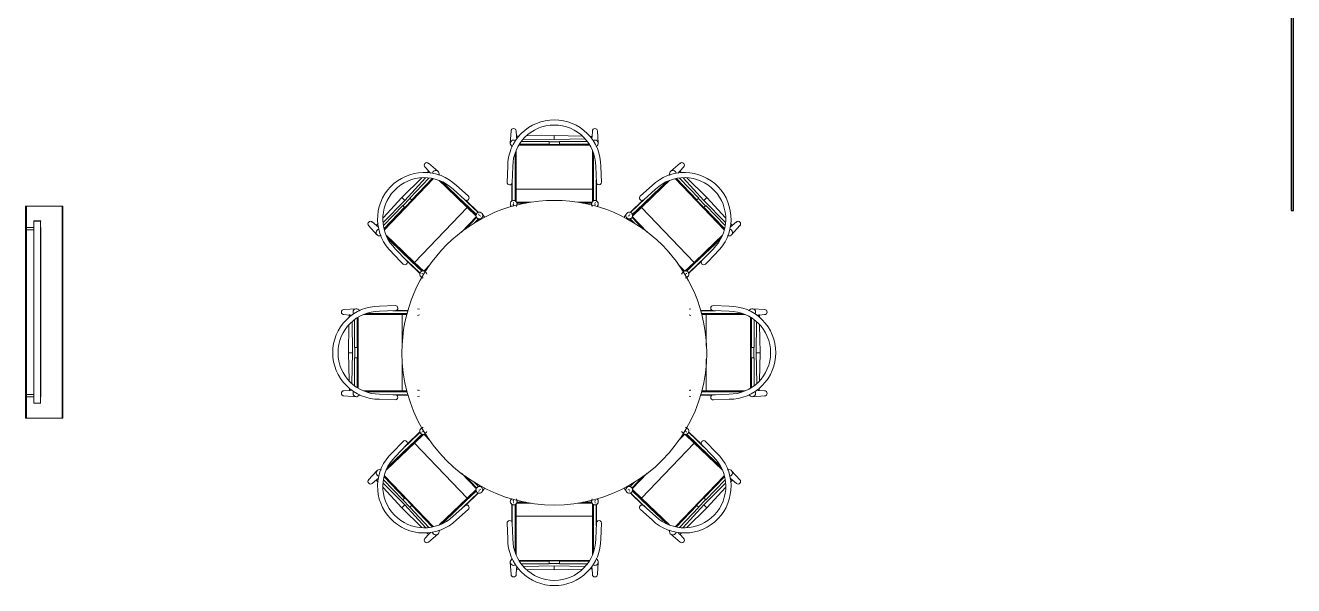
# Model space of a CAD drawing. Header units: millimetres. Extents: x -64292 to 329, y -3854 to 56761.
# Drawn here: x -56364 to -48874, y 24698 to 28008 of the extents above; entities that cross this region are included whole.
import ezdxf

# ---------------------------------------------------------------- set-up
doc = ezdxf.new("R2010")
doc.units = ezdxf.units.MM
doc.header["$MEASUREMENT"] = 0
for name, color, linetype, lineweight in [('A-WALL-PATT', 111, 'Continuous', 13), ('E-ELEC-EQPM', 71, 'Continuous', 13), ('I-FURN', 30, 'Continuous', 13), ('I-WALL', 2, 'Continuous', 13), ('Q-CASE', 31, 'Continuous', 13)]:
    doc.layers.add(name, color=color, linetype=linetype, lineweight=lineweight)

# ---------------------------------------------------------------- blocks, each defined once
blk = doc.blocks.new('New Furniture_Chairs for Low Team Tables_NC6 - NC6-V95-GA PLAN - LEVEL 11')
at = {"layer": 'I-FURN'}
for p, q in [((-255, 216.7), (-260, 143.7)), ((-222.7, 182.4), (-225, 216.7)), ((-207.4, 185.6), (-223.3, 185.3)), ((-221.7, 168.1), (-222.5, 180.2)), ((-30, 153.7), (-194.5, 153.7)), ((-182, 168), (0, 165)), ((0, 189), (-163.7, 186.3)), ((-30, 153.6), (-30, 153.7)), ((-30, 150.5), (-30, 153.6)), ((30, 151.5), (-30, 151.5)), ((-30, 143.6), (-30, 150.5)), ((165.1, 184.9), (0, 189)), ((0, 189), (0, 175.1)), ((0, 175.1), (0, 165)), ((0, 165), (180.5, 169.5)), ((194.5, 153.7), (30, 153.7)), ((30, 153.7), (30, 153.6)), ((30, 153.6), (30, 150.5)), ((30, 150.5), (30, 143.6)), ((222.9, 183.4), (208.9, 183.8)), ((219.7, 170.5), (222.1, 170.6)), ((222.6, 180.6), (221.8, 169.3)), ((225, 216.7), (222.7, 182.1)), ((260, 143.7), (255, 216.7)), ((-250, 125.3), (-250, 119.7)), ((-248, 125.3), (-248, 123.4)), ((-230, -198.4), (-230, 85.5)), ((-225, 42.9), (-225, 99.9)), ((-207.9, 132.5), (207.9, 132.5)), ((-204.6, 137.7), (-30, 137.7)), ((-30, 137.7), (-30, 143.6)), ((-30, 135.3), (-30, 137.7)), ((30, 135.3), (-30, 135.3)), ((30, 143.6), (30, 137.7)), ((30, 137.7), (204.6, 137.7)), ((30, 137.7), (30, 135.3)), ((225, 99.9), (225, 42.9)), ((230, 85.5), (230, -198.4)), ((248, 123.4), (248, 125.3)), ((250, 119.7), (250, 125.3)), ((-275, 6.2), (-278.5, -87.1)), ((-248.6, -88.2), (-245, 5.7)), ((-225, 42.9), (-225, -128.7)), ((225, -128.7), (225, 42.9)), ((245, 5.7), (248.6, -88.2)), ((278.5, -87.1), (275, 6.2)), ((-250, -93.8), (-250, -198.4)), ((-225, -128.7), (225, -128.7)), ((-225, -205.3), (-225, -128.7)), ((225, -202.8), (225, -128.7)), ((250, -198.4), (250, -93.8)), ((-259.3, -219.2), (-256.7, -230.3)), ((-248, -197.8), (-248, -198.4)), ((-240, -215.9), (-240, -211.9)), ((-169.1, -205.5), (-224.4, -205.5)), ((-222.1, -225.1), (-220.7, -219.2)), ((-222, -210.4), (-206.6, -210.4)), ((224.3, -205.5), (95.8, -205.5)), ((125.1, -210.4), (222.7, -210.4)), ((183, -223.7), (225, -223.7)), ((220.7, -219.2), (222.1, -225.1)), ((232, -197.8), (232, -198.4)), ((240, -212.7), (240, -215.9)), ((254.6, -238.9), (259.3, -219.2)), ((-223.4, -230.4), (-222.1, -225.2)), ((193.6, -226.1), (222.2, -225.4)), ((222.1, -225.2), (224.4, -234.6))]:
    blk.add_line(p, q, dxfattribs=at)
at = {"layer": 'I-FURN', "flags": 128}
for points in [[(-222.5, 178.6), (-222.5, 178.7), (-222.5, 179.1), (-222.5, 179.4), (-222.5, 179.6), (-222.5, 180), (-222.5, 180.1), (-222.6, 180.4), (-222.6, 180.7), (-222.6, 180.9), (-222.6, 181.3), (-222.7, 181.7), (-222.7, 181.9), (-222.8, 182.1), (-222.8, 182.4), (-222.9, 182.8), (-222.9, 183), (-223, 183.4), (-223, 183.7), (-223.2, 184.2), (-223.2, 184.7), (-223.3, 184.8)], [(222.7, 182), (222.7, 181.7), (222.6, 181.5), (222.6, 181.2), (222.6, 180.9), (222.6, 180.6), (222.5, 180.1), (222.5, 179.7), (222.5, 179.5), (222.5, 179.2), (222.5, 178.9), (222.5, 178.8), (222.5, 178.6), (222.5, 178.5), (222.6, 178.2)], [(-232, -197), (-232, -109.8), (-232, -21.8), (-232, 65.8), (-232, 79.8)], [(232, 79.4), (232, 37.9), (232, -49.9), (232, -137.9), (232, -197.8)], [(-248, -73.7), (-248, -137.9), (-248, -197.8)], [(248, -197), (248, -109.8), (248, -73.7)], [(-246.1, -196.9), (-246.4, -197), (-246.6, -197.1), (-246.7, -197.1), (-246.9, -197.2), (-247.1, -197.3), (-247.2, -197.3), (-247.4, -197.4), (-247.5, -197.5), (-247.6, -197.5), (-247.7, -197.6), (-247.8, -197.7), (-247.9, -197.7), (-248, -197.8), (-248, -197.8), (-248, -197.8), (-248, -197.8)], [(-242.5, -206.6), (-242.2, -206.6), (-241.9, -206.5), (-241.7, -206.5), (-241.3, -206.5), (-241.1, -206.5), (-240.9, -206.5), (-240.8, -206.5), (-240.6, -206.5), (-240.4, -206.5), (-240.1, -206.4), (-240, -206.4)], [(222.2, -225.3), (222.2, -225.4), (222.2, -225.4), (222.1, -225.2), (222.1, -224.9), (222, -224.6), (222, -224.4)], [(233.9, -196.9), (233.6, -197), (233.4, -197.1), (233.3, -197.1), (233.1, -197.2), (232.9, -197.3), (232.8, -197.3), (232.6, -197.4), (232.5, -197.5), (232.4, -197.5), (232.3, -197.6), (232.2, -197.7), (232.1, -197.7), (232, -197.8), (232, -197.8), (232, -197.8), (232, -197.8)], [(242.5, -206.6), (242.8, -206.7), (243.2, -206.7), (243.4, -206.8), (243.7, -206.8), (243.9, -206.9), (244.1, -206.9), (244.2, -207), (244.5, -207), (244.6, -207.1), (244.9, -207.1), (245, -207.2)]]:
    blk.add_lwpolyline(points, dxfattribs=at)
at = {"layer": 'I-FURN'}
for centre, radius, start, end in [((0, 6.9), 275, 89.99992, 180.13786), ((0, 5.7), 245, 90.0009, 180), ((0, 6.9), 275, 359.86214, 90.00008), ((0, 5.7), 245, 0, 89.9991), ((-263.5, -87.7), 15, 177.83343, 357.83343), ((263.5, -87.7), 15, 182.16657, 2.16657)]:
    blk.add_arc(centre, radius, start, end, dxfattribs=at)
for centre, major_axis, ratio, start_param, end_param in [((-240, 215.7), (-15, 0), 0.987314, 4.712389, 6.283185), ((-240, 215.7), (15, 0), 0.987314, 0, 1.570796), ((240, 215.7), (-15, 0), 0.987314, 4.712389, 6.283185), ((240, 215.7), (15, 0), 0.987314, 0, 1.570796), ((-240, 142.4), (-20, 0), 0.987314, 4.712389, 7.463284), ((-240, 142.4), (20, 0), 0.987314, 1.047198, 1.570796), ((240, 142.4), (-20, 0), 0.987314, 4.712389, 5.235988), ((240, 142.4), (20, 0), 0.987314, 5.103087, 7.853982), ((-240, -214.6), (19.8, 0), 0.999107, 1.570796, 3.60261), ((-240, -214.6), (19.8, 0), 0.999107, 0.018154, 1.570796), ((240, -214.6), (19.8, 0), 0.999107, 1.570796, 4.712389), ((240, -214.6), (19.8, 0), 0.999107, 0.872665, 1.570796), ((240, -214.6), (19.8, 0), 0.999107, 4.712389, 7.116678), ((240, -235.4), (15, 0), 0.999107, 1.3885, 1.570796), ((240, -235.4), (15, 0), 0.999107, 5.637669, 6.424489), ((240, -235.4), (15, 0), 0.999107, 0.365985, 0.523599)]:
    blk.add_ellipse(centre, major_axis=major_axis, ratio=ratio, start_param=start_param, end_param=end_param, dxfattribs=at)
blk = doc.blocks.new('New Furniture_Chairs for Low Team Tables_NC6 - NC6-V96-GA PLAN - LEVEL 11')
at = {"layer": 'I-FURN'}
for p, q in [((-256.7, 230.3), (-259.3, 219.2)), ((-222.1, 225.2), (-223.4, 230.4)), ((-220.7, 219.2), (-222.1, 225.1)), ((222.1, 225.1), (220.7, 219.2)), ((223.4, 230.4), (222.1, 225.2)), ((259.3, 219.2), (256.7, 230.3)), ((-250, 163.4), (-250, 93.8)), ((-230, -85.5), (-230, 157.4)), ((-225, 128.7), (-225, 156)), ((225, 128.7), (225, 156)), ((230, 157.4), (230, -85.5)), ((250, 93.8), (250, 163.4)), ((-275, -6.2), (-278.5, 87.1)), ((-248.6, 88.2), (-245, -5.7)), ((-225, 128.7), (-225, -42.9)), ((-38.4, 128.7), (-225, 128.7)), ((225, 128.7), (38.4, 128.7)), ((225, -42.9), (225, 128.7)), ((245, -5.7), (248.6, 88.2)), ((278.5, 87.1), (275, -6.2)), ((-225, -99.9), (-225, -42.9)), ((225, -42.9), (225, -99.9)), ((-260, -143.7), (-255, -216.7)), ((-250, -119.7), (-250, -125.3)), ((-248, -123.4), (-248, -125.3)), ((207.9, -132.5), (-207.9, -132.5)), ((-30, -137.7), (-204.6, -137.7)), ((-30, -137.7), (-30, -135.3)), ((-30, -135.3), (30, -135.3)), ((-30, -143.6), (-30, -137.7)), ((-30, -150.5), (-30, -143.6)), ((30, -135.3), (30, -137.7)), ((30, -137.7), (30, -143.6)), ((204.6, -137.7), (30, -137.7)), ((30, -143.6), (30, -150.5)), ((248, -125.3), (248, -123.4)), ((250, -125.3), (250, -119.7)), ((255, -216.7), (260, -143.7)), ((-225, -216.7), (-222.7, -182.4)), ((-223.3, -185.3), (-207.4, -185.6)), ((-222.5, -180.2), (-221.7, -168.1)), ((-194.5, -153.7), (-30, -153.7)), ((0, -165), (-182, -168)), ((-163.7, -186.3), (0, -189)), ((-30, -153.6), (-30, -150.5)), ((-30, -151.5), (30, -151.5)), ((-30, -153.7), (-30, -153.6)), ((180.5, -169.5), (0, -165)), ((0, -165), (0, -175.1)), ((0, -175.1), (0, -189)), ((0, -189), (165.1, -184.9)), ((30, -150.5), (30, -153.6)), ((30, -153.6), (30, -153.7)), ((30, -153.7), (194.5, -153.7)), ((208.9, -183.8), (222.9, -183.4)), ((222.1, -170.6), (219.7, -170.5)), ((221.7, -168.1), (222.6, -180.6)), ((222.7, -182.1), (225, -216.7))]:
    blk.add_line(p, q, dxfattribs=at)
at = {"layer": 'I-FURN', "flags": 128}
for points in [[(-248, 162.8), (-248, 109.8), (-248, 73.7)], [(-232, -79.8), (-232, -37.9), (-232, 49.9), (-232, 137.9), (-232, 158)], [(232, 158), (232, 109.8), (232, 21.8), (232, -65.8), (232, -79.8)], [(248, 73.7), (248, 137.9), (248, 162.8)], [(-223.3, -184.8), (-223.2, -184.6), (-223, -183.7), (-222.9, -183.2), (-222.9, -182.9), (-222.8, -182.4), (-222.7, -182), (-222.7, -181.7), (-222.7, -181.4), (-222.6, -181), (-222.6, -180.7), (-222.6, -180.5), (-222.5, -180.2), (-222.5, -180), (-222.5, -179.9), (-222.5, -179.6), (-222.5, -179.5), (-222.5, -179.3), (-222.5, -179.1), (-222.5, -178.9), (-222.5, -178.6)], [(222.5, -178.2), (222.5, -178.6), (222.5, -178.8), (222.5, -179), (222.5, -179.3), (222.5, -179.7), (222.5, -179.9), (222.5, -180), (222.5, -180.3), (222.6, -180.6), (222.6, -180.8), (222.6, -181.2), (222.6, -181.5), (222.7, -182)], [(222.6, -181.6), (222.6, -181.3), (222.6, -181.1), (222.6, -180.9), (222.6, -180.7), (222.6, -180.6), (222.7, -180.4), (222.7, -180.3), (222.7, -180.1)]]:
    blk.add_lwpolyline(points, dxfattribs=at)
at = {"layer": 'I-FURN'}
for centre, radius, start, end in [((-263.5, 87.7), 15, 2.16657, 182.16657), ((263.5, 87.7), 15, 357.83343, 177.83343), ((0, -6.9), 275, 179.86214, 270.00008), ((0, -5.7), 245, 180, 269.9991), ((0, -5.7), 245, 270.0009, 360), ((0, -6.9), 275, 269.99992, 0.13786)]:
    blk.add_arc(centre, radius, start, end, dxfattribs=at)
for centre, major_axis, start_param, end_param in [((-240, -142.4), (20, 0), 1.961494, 4.712389), ((240, -142.4), (-20, 0), 1.570796, 4.321691), ((-240, -215.7), (15, 0), 3.141593, 4.712389), ((-240, -142.4), (-20, 0), 1.570796, 2.094395), ((-240, -215.7), (-15, 0), 1.570796, 3.141593), ((240, -215.7), (15, 0), 3.141593, 4.712389), ((240, -142.4), (20, 0), 4.18879, 4.712389), ((240, -215.7), (-15, 0), 1.570796, 3.141593)]:
    blk.add_ellipse(centre, major_axis=major_axis, ratio=0.987314, start_param=start_param, end_param=end_param, dxfattribs=at)
blk = doc.blocks.new('New Furniture_Chairs for Low Team Tables_NC6 - NC6-V97-GA PLAN - LEVEL 11')
at = {"layer": 'I-FURN'}
for p, q in [((-255, 216.7), (-260, 143.7)), ((-222.7, 182.4), (-225, 216.7)), ((-207.4, 185.6), (-223.3, 185.3)), ((-221.7, 168.1), (-222.5, 180.2)), ((-30, 153.7), (-194.5, 153.7)), ((-182, 168), (0, 165)), ((0, 189), (-163.7, 186.3)), ((-30, 153.6), (-30, 153.7)), ((-30, 150.5), (-30, 153.6)), ((30, 151.5), (-30, 151.5)), ((-30, 143.6), (-30, 150.5)), ((165.1, 184.9), (0, 189)), ((0, 189), (0, 175.1)), ((0, 175.1), (0, 165)), ((0, 165), (180.5, 169.5)), ((194.5, 153.7), (30, 153.7)), ((30, 153.7), (30, 153.6)), ((30, 153.6), (30, 150.5)), ((30, 150.5), (30, 143.6)), ((222.9, 183.4), (208.9, 183.8)), ((219.7, 170.5), (222.1, 170.6)), ((222.6, 180.6), (221.7, 168.1)), ((225, 216.7), (222.7, 182.1)), ((260, 143.7), (255, 216.7)), ((-250, 125.3), (-250, 119.7)), ((-248, 125.3), (-248, 123.4)), ((-230, -198.4), (-230, 85.5)), ((-225, 42.9), (-225, 99.9)), ((-207.9, 132.5), (207.9, 132.5)), ((-204.6, 137.7), (-30, 137.7)), ((-30, 137.7), (-30, 143.6)), ((-30, 135.3), (-30, 137.7)), ((30, 135.3), (-30, 135.3)), ((30, 143.6), (30, 137.7)), ((30, 137.7), (204.6, 137.7)), ((30, 137.7), (30, 135.3)), ((225, 99.9), (225, 42.9)), ((230, 85.5), (230, -198.4)), ((248, 123.4), (248, 125.3)), ((250, 119.7), (250, 125.3)), ((-275, 6.2), (-278.5, -87.1)), ((-248.6, -88.2), (-245, 5.7)), ((-225, 42.9), (-225, -128.7)), ((225, -128.7), (225, 42.9)), ((245, 5.7), (248.6, -88.2)), ((278.5, -87.1), (275, 6.2)), ((-250, -93.8), (-250, -198.4)), ((-225, -128.7), (225, -128.7)), ((-225, -205.3), (-225, -128.7)), ((225, -204.4), (225, -128.7)), ((250, -198.4), (250, -93.8)), ((-259.3, -219.2), (-256.3, -231.7)), ((-248, -197.8), (-248, -198.4)), ((-240, -215.9), (-240, -211.9)), ((-240, -222.4), (-238.6, -222.4)), ((-137.3, -205.5), (-224.4, -205.5)), ((-222.1, -225.1), (-220.7, -219.2)), ((-222, -210.4), (-167.6, -210.4)), ((224.3, -205.5), (137.3, -205.5)), ((167.6, -210.4), (222.7, -210.4)), ((220.7, -219.2), (222.1, -225.1)), ((223.5, -223.7), (225, -223.7)), ((232, -197.8), (232, -198.4)), ((240, -205.5), (238.6, -205.5)), ((240, -211.9), (240, -215.9)), ((256.3, -231.6), (259.3, -219.2)), ((-223.4, -230.4), (-222.1, -225.2)), ((222.1, -225.2), (223.4, -230.4))]:
    blk.add_line(p, q, dxfattribs=at)
at = {"layer": 'I-FURN', "flags": 128}
for points in [[(-222.5, 178.6), (-222.5, 178.7), (-222.5, 179.1), (-222.5, 179.4), (-222.5, 179.6), (-222.5, 180), (-222.5, 180.1), (-222.6, 180.4), (-222.6, 180.7), (-222.6, 180.9), (-222.6, 181.3), (-222.7, 181.7), (-222.7, 181.9), (-222.8, 182.1), (-222.8, 182.4), (-222.9, 182.8), (-222.9, 183), (-223, 183.4), (-223, 183.7), (-223.2, 184.2), (-223.2, 184.7), (-223.3, 184.8)], [(222.7, 182), (222.7, 181.7), (222.6, 181.5), (222.6, 181.2), (222.6, 180.9), (222.6, 180.6), (222.5, 180.1), (222.5, 179.7), (222.5, 179.5), (222.5, 179.2), (222.5, 178.9), (222.5, 178.8), (222.5, 178.6), (222.5, 178.5), (222.6, 178.2)], [(222.7, 180.2), (222.7, 180.5), (222.6, 180.7), (222.6, 180.8), (222.6, 181.1), (222.6, 181.2), (222.6, 181.6)], [(-232, -197), (-232, -109.8), (-232, -21.8), (-232, 65.8), (-232, 79.8)], [(232, 79.8), (232, 37.9), (232, -49.9), (232, -137.9), (232, -197.8)], [(-248, -73.7), (-248, -137.9), (-248, -197.8)], [(248, -197), (248, -109.8), (248, -73.7)], [(-246.1, -196.9), (-246.4, -197), (-246.6, -197.1), (-246.7, -197.1), (-246.9, -197.2), (-247.1, -197.3), (-247.2, -197.3), (-247.4, -197.4), (-247.5, -197.5), (-247.6, -197.5), (-247.7, -197.6), (-247.8, -197.7), (-247.9, -197.7), (-248, -197.8), (-248, -197.8), (-248, -197.8), (-248, -197.8)], [(-242.5, -206.6), (-242.2, -206.6), (-241.9, -206.5), (-241.7, -206.5), (-241.3, -206.5), (-241.1, -206.5), (-240.9, -206.5), (-240.8, -206.5), (-240.6, -206.5), (-240.4, -206.5), (-240.1, -206.4), (-240, -206.4)], [(233.9, -196.9), (233.6, -197), (233.4, -197.1), (233.3, -197.1), (233.1, -197.2), (232.9, -197.3), (232.8, -197.3), (232.6, -197.4), (232.5, -197.5), (232.4, -197.5), (232.3, -197.6), (232.2, -197.7), (232.1, -197.7), (232, -197.8), (232, -197.8), (232, -197.8), (232, -197.8)], [(242.5, -206.6), (242.8, -206.7), (243.2, -206.7), (243.4, -206.8), (243.7, -206.8), (243.9, -206.9), (244.1, -206.9), (244.2, -207), (244.5, -207), (244.6, -207.1), (244.9, -207.1), (245, -207.2)]]:
    blk.add_lwpolyline(points, dxfattribs=at)
at = {"layer": 'I-FURN'}
for centre, radius, start, end in [((0, 6.9), 275, 89.99992, 180.13786), ((0, 5.7), 245, 90.0009, 180), ((0, 6.9), 275, 359.86214, 90.00008), ((0, 5.7), 245, 0, 89.9991), ((-263.5, -87.7), 15, 177.83343, 357.83343), ((263.5, -87.7), 15, 182.16657, 2.16657)]:
    blk.add_arc(centre, radius, start, end, dxfattribs=at)
for centre, major_axis, ratio, start_param, end_param in [((-240, 215.7), (-15, 0), 0.987314, 4.712389, 6.283185), ((-240, 215.7), (15, 0), 0.987314, 0, 1.570796), ((240, 215.7), (-15, 0), 0.987314, 4.712389, 6.283185), ((240, 215.7), (15, 0), 0.987314, 0, 1.570796), ((-240, 142.4), (-20, 0), 0.987314, 4.712389, 7.463284), ((-240, 142.4), (20, 0), 0.987314, 1.047198, 1.570796), ((240, 142.4), (-20, 0), 0.987314, 4.712389, 5.235988), ((240, 142.4), (20, 0), 0.987314, 5.103087, 7.853982), ((-240, -214.6), (19.8, 0), 0.999107, 2.289613, 4.014257), ((-240, -214.6), (19.8, 0), 0.999107, 1.570796, 2.268928), ((-240, -235.4), (15, 0), 0.999107, 1.598086, 1.958235), ((-240, -214.6), (19.8, 0), 0.999107, 5.816427, 7.853982), ((240, -214.6), (19.8, 0), 0.999107, 1.570796, 3.608351), ((240, -214.6), (19.8, 0), 0.999107, 5.410521, 7.853982), ((240, -235.4), (15, 0), 0.999107, 1.3885, 1.570796), ((240, -235.4), (15, 0), 0.999107, 0.365985, 0.523599)]:
    blk.add_ellipse(centre, major_axis=major_axis, ratio=ratio, start_param=start_param, end_param=end_param, dxfattribs=at)
blk = doc.blocks.new('New Furniture_Chairs for Low Team Tables_NC6 - NC6-V98-GA PLAN - LEVEL 11')
at = {"layer": 'I-FURN'}
for p, q in [((-255, 216.7), (-260, 143.7)), ((-222.7, 182.4), (-225, 216.7)), ((-207.4, 185.6), (-223.3, 185.3)), ((-221.7, 168.1), (-222.5, 180.2)), ((-30, 153.7), (-194.5, 153.7)), ((-182, 168), (0, 165)), ((0, 189), (-163.7, 186.3)), ((-30, 153.6), (-30, 153.7)), ((-30, 150.5), (-30, 153.6)), ((30, 151.5), (-30, 151.5)), ((-30, 143.6), (-30, 150.5)), ((165.1, 184.9), (0, 189)), ((0, 189), (0, 175.1)), ((0, 175.1), (0, 165)), ((0, 165), (180.5, 169.5)), ((194.5, 153.7), (30, 153.7)), ((30, 153.7), (30, 153.6)), ((30, 153.6), (30, 150.5)), ((30, 150.5), (30, 143.6)), ((222.9, 183.4), (208.9, 183.8)), ((219.7, 170.5), (222.1, 170.6)), ((222.6, 180.6), (221.7, 168.1)), ((225, 216.7), (222.7, 182.1)), ((260, 143.7), (255, 216.7)), ((-250, 125.3), (-250, 119.7)), ((-248, 125.3), (-248, 123.4)), ((-230, -198.4), (-230, 85.5)), ((-225, 42.9), (-225, 99.9)), ((-207.9, 132.5), (207.9, 132.5)), ((-204.6, 137.7), (-30, 137.7)), ((-30, 137.7), (-30, 143.6)), ((-30, 135.3), (-30, 137.7)), ((30, 135.3), (-30, 135.3)), ((30, 143.6), (30, 137.7)), ((30, 137.7), (204.6, 137.7)), ((30, 137.7), (30, 135.3)), ((225, 99.9), (225, 42.9)), ((230, 85.5), (230, -198.4)), ((248, 123.4), (248, 125.3)), ((250, 119.7), (250, 125.3)), ((-275, 6.2), (-278.5, -87.1)), ((-248.6, -88.2), (-245, 5.7)), ((-225, 42.9), (-225, -128.7)), ((225, -128.7), (225, 42.9)), ((245, 5.7), (248.6, -88.2)), ((278.5, -87.1), (275, 6.2)), ((-250, -93.8), (-250, -198.4)), ((-225, -128.7), (225, -128.7)), ((-225, -205.3), (-225, -128.7)), ((225, -202.8), (225, -128.7)), ((250, -198.4), (250, -93.8)), ((-259.3, -219.2), (-256.7, -230.3)), ((-248, -197.8), (-248, -198.4)), ((-240, -215.9), (-240, -211.9)), ((-169.1, -205.5), (-224.4, -205.5)), ((-222.1, -225.1), (-220.7, -219.2)), ((-222, -210.4), (-205.1, -210.4)), ((224.3, -205.5), (95.8, -205.5)), ((125.1, -210.4), (222.7, -210.4)), ((183, -223.7), (225, -223.7)), ((220.7, -219.2), (222.1, -225.1)), ((232, -197.8), (232, -198.4)), ((240, -211.9), (240, -215.9)), ((254.6, -238.9), (259.3, -219.2)), ((-223.4, -230.4), (-222.1, -225.2)), ((193.6, -226.1), (222.2, -225.4)), ((222.1, -225.2), (224.4, -234.6))]:
    blk.add_line(p, q, dxfattribs=at)
at = {"layer": 'I-FURN', "flags": 128}
for points in [[(-222.5, 178.6), (-222.5, 178.7), (-222.5, 179.1), (-222.5, 179.4), (-222.5, 179.6), (-222.5, 180), (-222.5, 180.1), (-222.6, 180.4), (-222.6, 180.7), (-222.6, 180.9), (-222.6, 181.3), (-222.7, 181.7), (-222.7, 181.9), (-222.8, 182.1), (-222.8, 182.4), (-222.9, 182.8), (-222.9, 183), (-223, 183.4), (-223, 183.7), (-223.2, 184.2), (-223.2, 184.7), (-223.3, 184.8)], [(222.7, 182), (222.7, 181.7), (222.6, 181.5), (222.6, 181.2), (222.6, 180.9), (222.6, 180.6), (222.5, 180.1), (222.5, 179.7), (222.5, 179.5), (222.5, 179.2), (222.5, 178.9), (222.5, 178.8), (222.5, 178.6), (222.5, 178.5), (222.6, 178.2)], [(-232, -197), (-232, -109.8), (-232, -21.8), (-232, 65.8), (-232, 79.8)], [(232, 79.8), (232, 37.9), (232, -49.9), (232, -137.9), (232, -197.8)], [(-248, -73.7), (-248, -137.9), (-248, -197.8)], [(248, -197), (248, -109.8), (248, -73.7)], [(-246.1, -196.9), (-246.4, -197), (-246.6, -197.1), (-246.7, -197.1), (-246.9, -197.2), (-247.1, -197.3), (-247.2, -197.3), (-247.4, -197.4), (-247.5, -197.5), (-247.6, -197.5), (-247.7, -197.6), (-247.8, -197.7), (-247.9, -197.7), (-248, -197.8), (-248, -197.8), (-248, -197.8), (-248, -197.8)], [(-242.5, -206.6), (-242.2, -206.6), (-241.9, -206.5), (-241.7, -206.5), (-241.3, -206.5), (-241.1, -206.5), (-240.9, -206.5), (-240.8, -206.5), (-240.6, -206.5), (-240.4, -206.5), (-240.1, -206.4), (-240, -206.4)], [(222.2, -225.3), (222.2, -225.4), (222.2, -225.4), (222.1, -225.2), (222.1, -224.9), (222, -224.6), (222, -224.4)], [(233.9, -196.9), (233.6, -197), (233.4, -197.1), (233.3, -197.1), (233.1, -197.2), (232.9, -197.3), (232.8, -197.3), (232.6, -197.4), (232.5, -197.5), (232.4, -197.5), (232.3, -197.6), (232.2, -197.7), (232.1, -197.7), (232, -197.8), (232, -197.8), (232, -197.8), (232, -197.8)], [(242.5, -206.6), (242.8, -206.7), (243.2, -206.7), (243.4, -206.8), (243.7, -206.8), (243.9, -206.9), (244.1, -206.9), (244.2, -207), (244.5, -207), (244.6, -207.1), (244.9, -207.1), (245, -207.2)]]:
    blk.add_lwpolyline(points, dxfattribs=at)
at = {"layer": 'I-FURN'}
for centre, radius, start, end in [((0, 6.9), 275, 89.99992, 180.13786), ((0, 5.7), 245, 90.0009, 180), ((0, 6.9), 275, 359.86214, 90.00008), ((0, 5.7), 245, 0, 89.9991), ((-263.5, -87.7), 15, 177.83343, 357.83343), ((263.5, -87.7), 15, 182.16657, 2.16657)]:
    blk.add_arc(centre, radius, start, end, dxfattribs=at)
for centre, major_axis, ratio, start_param, end_param in [((-240, 215.7), (-15, 0), 0.987314, 4.712389, 6.283185), ((-240, 215.7), (15, 0), 0.987314, 0, 1.570796), ((240, 215.7), (-15, 0), 0.987314, 4.712389, 6.283185), ((240, 215.7), (15, 0), 0.987314, 0, 1.570796), ((-240, 142.4), (-20, 0), 0.987314, 4.712389, 7.463284), ((-240, 142.4), (20, 0), 0.987314, 1.047198, 1.570796), ((240, 142.4), (-20, 0), 0.987314, 4.712389, 5.273828), ((240, 142.4), (20, 0), 0.987314, 5.103087, 7.853982), ((-240, -214.6), (19.8, 0), 0.999107, 1.570796, 3.60261), ((-240, -214.6), (19.8, 0), 0.999107, 0.018154, 1.570796), ((240, -214.6), (19.8, 0), 0.999107, 1.570796, 4.712389), ((240, -214.6), (19.8, 0), 0.999107, 5.074242, 7.853982), ((240, -235.4), (15, 0), 0.999107, 1.3885, 1.570796), ((240, -214.6), (19.8, 0), 0.999107, 4.712389, 5.061455), ((240, -235.4), (15, 0), 0.999107, 5.637669, 6.424489), ((240, -235.4), (15, 0), 0.999107, 0.365985, 0.523599)]:
    blk.add_ellipse(centre, major_axis=major_axis, ratio=ratio, start_param=start_param, end_param=end_param, dxfattribs=at)
blk = doc.blocks.new('New Furniture_Chairs for Low Team Tables_NC6 - NC6-V99-GA PLAN - LEVEL 11')
at = {"layer": 'I-FURN'}
for p, q in [((-256.7, 230.3), (-259.3, 219.2)), ((-222.1, 225.2), (-223.4, 230.4)), ((-220.7, 219.2), (-222.1, 225.1)), ((222.2, 225.4), (193.6, 226.1)), ((222.1, 225.1), (220.7, 219.2)), ((224.4, 234.6), (222.1, 225.2)), ((259.3, 219.2), (254.6, 238.9)), ((-250, 198.4), (-250, 93.8)), ((-248, 198.4), (-248, 197.8)), ((-240, 211.9), (-240, 215.9)), ((-230, -85.5), (-230, 198.4)), ((-225, 128.7), (-225, 205.3)), ((-224.4, 205.5), (-169.1, 205.5)), ((-205.1, 210.4), (-222, 210.4)), ((95.8, 205.5), (224.3, 205.5)), ((222.7, 210.4), (125.1, 210.4)), ((225, 223.7), (183, 223.7)), ((225, 128.7), (225, 202.8)), ((230, 198.4), (230, -85.5)), ((232, 198.4), (232, 197.8)), ((240, 215.9), (240, 212.7)), ((250, 93.8), (250, 198.4)), ((-275, -6.2), (-278.5, 87.1)), ((-248.6, 88.2), (-245, -5.7)), ((-225, 128.7), (-225, -42.9)), ((225, 128.7), (-225, 128.7)), ((225, -42.9), (225, 128.7)), ((245, -5.7), (248.6, 88.2)), ((278.5, 87.1), (275, -6.2)), ((-225, -99.9), (-225, -42.9)), ((225, -42.9), (225, -99.9)), ((-260, -143.7), (-255, -216.7)), ((-250, -119.7), (-250, -125.3)), ((-248, -123.4), (-248, -125.3)), ((207.9, -132.5), (-207.9, -132.5)), ((-30, -137.7), (-204.6, -137.7)), ((-30, -137.7), (-30, -135.3)), ((-30, -135.3), (30, -135.3)), ((-30, -143.6), (-30, -137.7)), ((-30, -150.5), (-30, -143.6)), ((30, -135.3), (30, -137.7)), ((30, -137.7), (30, -143.6)), ((204.6, -137.7), (30, -137.7)), ((30, -143.6), (30, -150.5)), ((248, -125.3), (248, -123.4)), ((250, -125.3), (250, -119.7)), ((255, -216.7), (260, -143.7)), ((-225, -216.7), (-222.7, -182.4)), ((-223.3, -185.3), (-207.4, -185.6)), ((-222.5, -180.2), (-221.7, -168.1)), ((-194.5, -153.7), (-30, -153.7)), ((0, -165), (-182, -168)), ((-163.7, -186.3), (0, -189)), ((-30, -153.6), (-30, -150.5)), ((-30, -151.5), (30, -151.5)), ((-30, -153.7), (-30, -153.6)), ((180.5, -169.5), (0, -165)), ((0, -165), (0, -175.1)), ((0, -175.1), (0, -189)), ((0, -189), (165.1, -184.9)), ((30, -150.5), (30, -153.6)), ((30, -153.6), (30, -153.7)), ((30, -153.7), (194.5, -153.7)), ((208.9, -183.8), (222.9, -183.4)), ((222.1, -170.6), (219.7, -170.5)), ((221.7, -168.1), (222.6, -180.6)), ((222.7, -182.1), (225, -216.7))]:
    blk.add_line(p, q, dxfattribs=at)
at = {"layer": 'I-FURN', "flags": 128}
for points in [[(222, 224.4), (222, 224.5), (222, 224.8), (222.1, 225.1), (222.2, 225.4), (222.2, 225.4), (222.2, 225.4), (222.2, 225.4), (222.2, 225.3)], [(-248, 197.8), (-248, 109.8), (-248, 73.7)], [(-248, 197.8), (-248, 197.8), (-248, 197.8), (-248, 197.8), (-247.9, 197.8), (-247.9, 197.7), (-247.8, 197.7), (-247.7, 197.6), (-247.6, 197.6), (-247.5, 197.5), (-247.3, 197.4), (-247.2, 197.3), (-247, 197.2), (-246.8, 197.1), (-246.7, 197.1), (-246.4, 197), (-246.3, 197), (-246.1, 196.9)], [(-240, 206.4), (-240.3, 206.5), (-240.7, 206.5), (-240.8, 206.5), (-241.2, 206.5), (-241.4, 206.5), (-241.6, 206.5), (-241.7, 206.5), (-242, 206.6), (-242.2, 206.6), (-242.4, 206.6), (-242.5, 206.6)], [(-232, -79.8), (-232, -37.9), (-232, 49.9), (-232, 137.9), (-232, 197)], [(232, 197.8), (232, 109.8), (232, 21.8), (232, -65.8), (232, -79.8)], [(232, 197.8), (232, 197.8), (232, 197.8), (232, 197.8), (232.1, 197.8), (232.1, 197.7), (232.2, 197.7), (232.3, 197.6), (232.4, 197.6), (232.5, 197.5), (232.7, 197.4), (232.8, 197.3), (233, 197.2), (233.2, 197.1), (233.3, 197.1), (233.6, 197), (233.7, 197), (233.9, 196.9)], [(245, 207.2), (244.7, 207.1), (244.4, 207), (244.2, 207), (243.8, 206.9), (243.7, 206.8), (243.4, 206.8), (243.3, 206.8), (243.1, 206.7), (242.9, 206.7), (242.6, 206.6), (242.5, 206.6)], [(248, 73.7), (248, 137.9), (248, 197)], [(-223.3, -184.8), (-223.2, -184.6), (-223, -183.7), (-222.9, -183.2), (-222.9, -182.9), (-222.8, -182.4), (-222.7, -182), (-222.7, -181.7), (-222.7, -181.4), (-222.6, -181), (-222.6, -180.7), (-222.6, -180.5), (-222.5, -180.2), (-222.5, -180), (-222.5, -179.9), (-222.5, -179.6), (-222.5, -179.5), (-222.5, -179.3), (-222.5, -179.1), (-222.5, -178.9), (-222.5, -178.6)], [(222.5, -178.2), (222.5, -178.6), (222.5, -178.8), (222.5, -179), (222.5, -179.3), (222.5, -179.7), (222.5, -179.9), (222.5, -180), (222.5, -180.3), (222.6, -180.6), (222.6, -180.8), (222.6, -181.2), (222.6, -181.5), (222.7, -182)]]:
    blk.add_lwpolyline(points, dxfattribs=at)
at = {"layer": 'I-FURN'}
for centre, radius, start, end in [((-263.5, 87.7), 15, 2.16657, 182.16657), ((263.5, 87.7), 15, 357.83343, 177.83343), ((0, -6.9), 275, 179.86214, 270.00008), ((0, -5.7), 245, 180, 269.9991), ((0, -5.7), 245, 270.0009, 360), ((0, -6.9), 275, 269.99992, 0.13786)]:
    blk.add_arc(centre, radius, start, end, dxfattribs=at)
for centre, major_axis, ratio, start_param, end_param in [((240, 214.6), (19.8, 0), 0.999107, 1.570796, 4.712389), ((240, 214.6), (19.8, 0), 0.999107, 1.22173, 1.570796), ((240, 214.6), (19.8, 0), 0.999107, 5.449693, 7.492128), ((240, 235.4), (15, 0), 0.999107, 6.141882, 6.928702), ((240, 235.4), (15, 0), 0.999107, 5.759587, 5.9172), ((-240, 214.6), (19.8, 0), 0.999107, 2.680575, 4.712389), ((-240, 214.6), (19.8, 0), 0.999107, 4.712389, 6.265031), ((240, 235.4), (15, 0), 0.999107, 4.712389, 4.894686), ((240, 214.6), (19.8, 0), 0.999107, 4.712389, 5.410521), ((-240, -142.4), (20, 0), 0.987314, 1.961494, 4.712389), ((240, -142.4), (-20, 0), 0.987314, 1.570796, 4.321691), ((-240, -215.7), (15, 0), 0.987314, 3.141593, 4.712389), ((-240, -142.4), (-20, 0), 0.987314, 1.570796, 2.094395), ((-240, -215.7), (-15, 0), 0.987314, 1.570796, 3.141593), ((240, -215.7), (15, 0), 0.987314, 3.141593, 4.712389), ((240, -142.4), (20, 0), 0.987314, 4.15095, 4.712389), ((240, -215.7), (-15, 0), 0.987314, 1.570796, 3.141593)]:
    blk.add_ellipse(centre, major_axis=major_axis, ratio=ratio, start_param=start_param, end_param=end_param, dxfattribs=at)
blk = doc.blocks.new('Electrical Equipment_Fixed TV Screen_SCR-002 - SCR- Samsung DM75E 48_ Display-4278073-GA PLAN - LEVEL 11')
at = {"layer": 'E-ELEC-EQPM'}
for p, q in [((-272, 92.3), (-273, 92.3)), ((-273, 92.3), (-273, 50.8)), ((-272, 50.8), (-272, 92.3)), ((-272, 50.8), (-272, 88.9)), ((-272, 88.9), (-234, 88.9)), ((-272, 88.9), (803, 88.9)), ((-272, 50.8), (-272, 88.9)), ((803, 88.9), (-272, 88.9)), ((-272, 88.9), (-272, 50.8)), ((-234, 88.9), (-234, 92.3)), ((-234, 92.3), (764.9, 92.3)), ((764.9, 92.3), (764.9, 88.9)), ((764.9, 88.9), (803, 88.9)), ((804, 92.3), (803, 92.3)), ((803, 92.3), (803, 50.8)), ((803, 88.9), (803, 50.8)), ((803, 88.9), (803, 50.8)), ((803, 50.8), (803, 88.9)), ((804, 50.8), (804, 92.3)), ((-273, 50.8), (-272, 50.8)), ((-234, 50.8), (-272, 50.8)), ((-221.2, 50.8), (-272, 50.8)), ((-272, 50.8), (803, 50.8)), ((-234, 0), (-234, 50.8)), ((764.9, 0), (-234, 0)), ((-221.2, 0), (-221.2, 50.8)), ((752.2, 50.8), (-221.2, 50.8)), ((752.2, 0), (-221.2, 0)), ((522.2, 0), (-92.8, 0)), ((752.2, 50.8), (752.2, 0)), ((803, 50.8), (752.2, 50.8)), ((764.9, 50.8), (764.9, 0)), ((803, 50.8), (764.9, 50.8)), ((803, 50.8), (804, 50.8))]:
    blk.add_line(p, q, dxfattribs=at)
blk = doc.blocks.new('BVN_Project Room North Shelf - JO-N-31-10000937-GA PLAN - LEVEL 11')
at = {"layer": 'Q-CASE'}
for p, q in [((-581.8, -83.5), (-581.8, -78.5)), ((671.2, -78.5), (-581.8, -78.5)), ((-581.8, -293.5), (-581.8, -83.5)), ((671.2, -83.5), (-581.8, -83.5)), ((671.2, -78.5), (671.2, -83.5)), ((671.2, -83.5), (671.2, -293.5)), ((-581.8, -298.5), (-581.8, -293.5)), ((671.2, -293.5), (-581.8, -293.5)), ((-581.8, -298.5), (671.2, -298.5)), ((671.2, -293.5), (671.2, -298.5))]:
    blk.add_line(p, q, dxfattribs=at)
blk = doc.blocks.new('Existing Furniture_Meeting Table Round_ET24 - ET24-9675828-GA PLAN - LEVEL 11')
at = {"layer": 'I-FURN'}
for start, end in [(360, 180), (180, 360)]:
    blk.add_arc((49.3, -3000), 900, start, end, dxfattribs=at)
blk = doc.blocks.new('New Furniture_Chairs for Low Team Tables_NC6 - NC6-V208-GA PLAN - LEVEL 11')
at = {"layer": 'I-FURN'}
for p, q in [((-256.4, 231.5), (-259.3, 219.2)), ((-222.1, 225.2), (-223.4, 230.4)), ((-220.7, 219.2), (-222.1, 225.1)), ((222.1, 225.1), (220.7, 219.2)), ((223.4, 230.4), (222.1, 225.2)), ((259.3, 219.2), (256.3, 231.9)), ((-250, 198.4), (-250, 93.8)), ((-248, 198.4), (-248, 197.8)), ((-238.6, 222.4), (-240, 222.4)), ((-240, 211.9), (-240, 215.7)), ((-230, -85.5), (-230, 198.4)), ((-225, 128.7), (-225, 205.3)), ((-224.4, 205.5), (-137.3, 205.5)), ((-167.6, 210.4), (-222, 210.4)), ((137.3, 205.5), (224.3, 205.5)), ((222.7, 210.4), (167.6, 210.4)), ((225, 223.7), (223.5, 223.7)), ((225, 128.7), (225, 204.4)), ((230, 198.4), (230, -85.5)), ((232, 198.4), (232, 197.8)), ((238.6, 205.5), (240, 205.5)), ((240, 215.7), (240, 211.9)), ((250, 93.8), (250, 198.4)), ((-275, -6.2), (-278.5, 87.1)), ((-248.6, 88.2), (-245, -5.7)), ((-225, 128.7), (-225, -42.9)), ((225, 128.7), (-225, 128.7)), ((225, -42.9), (225, 128.7)), ((245, -5.7), (248.6, 88.2)), ((278.5, 87.1), (275, -6.2)), ((-225, -99.9), (-225, -42.9)), ((225, -42.9), (225, -99.9)), ((-260, -143.7), (-255, -216.7)), ((-250, -119.7), (-250, -125.3)), ((-248, -123.4), (-248, -125.3)), ((207.9, -132.5), (-207.9, -132.5)), ((-30, -137.7), (-204.6, -137.7)), ((-30, -137.7), (-30, -135.3)), ((-30, -135.3), (30, -135.3)), ((-30, -143.6), (-30, -137.7)), ((-30, -150.5), (-30, -143.6)), ((30, -135.3), (30, -137.7)), ((30, -137.7), (30, -143.6)), ((204.6, -137.7), (30, -137.7)), ((30, -143.6), (30, -150.5)), ((248, -125.3), (248, -123.4)), ((250, -125.3), (250, -119.7)), ((255, -216.7), (260, -143.7)), ((-225, -216.7), (-222.7, -182.4)), ((-223.3, -185.3), (-207.4, -185.6)), ((-222.5, -180.2), (-221.7, -168.1)), ((-194.5, -153.7), (-30, -153.7)), ((0, -165), (-182, -168)), ((-163.7, -186.3), (0, -189)), ((-30, -153.6), (-30, -150.5)), ((-30, -151.5), (30, -151.5)), ((-30, -153.7), (-30, -153.6)), ((180.5, -169.5), (0, -165)), ((0, -165), (0, -175.1)), ((0, -175.1), (0, -189)), ((0, -189), (165.1, -184.9)), ((30, -150.5), (30, -153.6)), ((30, -153.6), (30, -153.7)), ((30, -153.7), (194.5, -153.7)), ((208.9, -183.8), (222.9, -183.4)), ((222.1, -170.6), (219.7, -170.5)), ((221.7, -168.1), (222.6, -180.6)), ((222.7, -182.1), (225, -216.7))]:
    blk.add_line(p, q, dxfattribs=at)
at = {"layer": 'I-FURN', "flags": 128}
for points in [[(-248, 197.8), (-248, 109.8), (-248, 73.7)], [(-248, 197.8), (-248, 197.8), (-248, 197.8), (-248, 197.8), (-247.9, 197.8), (-247.9, 197.7), (-247.8, 197.7), (-247.7, 197.6), (-247.6, 197.6), (-247.5, 197.5), (-247.3, 197.4), (-247.2, 197.3), (-247, 197.2), (-246.8, 197.1), (-246.7, 197.1), (-246.4, 197), (-246.3, 197), (-246.1, 196.9)], [(-240, 206.4), (-240.3, 206.5), (-240.7, 206.5), (-240.8, 206.5), (-241.2, 206.5), (-241.4, 206.5), (-241.6, 206.5), (-241.7, 206.5), (-242, 206.6), (-242.2, 206.6), (-242.4, 206.6), (-242.5, 206.6)], [(-232, -79.8), (-232, -37.9), (-232, 49.9), (-232, 137.9), (-232, 197)], [(232, 197.8), (232, 109.8), (232, 21.8), (232, -65.8), (232, -79.8)], [(232, 197.8), (232, 197.8), (232, 197.8), (232, 197.8), (232.1, 197.8), (232.1, 197.7), (232.2, 197.7), (232.3, 197.6), (232.4, 197.6), (232.5, 197.5), (232.7, 197.4), (232.8, 197.3), (233, 197.2), (233.2, 197.1), (233.3, 197.1), (233.6, 197), (233.7, 197), (233.9, 196.9)], [(245, 207.2), (244.7, 207.1), (244.4, 207), (244.2, 207), (243.8, 206.9), (243.7, 206.8), (243.4, 206.8), (243.3, 206.8), (243.1, 206.7), (242.9, 206.7), (242.6, 206.6), (242.5, 206.6)], [(248, 73.7), (248, 137.9), (248, 197)], [(-223.3, -184.8), (-223.2, -184.6), (-223, -183.7), (-222.9, -183.2), (-222.9, -182.9), (-222.8, -182.4), (-222.7, -182), (-222.7, -181.7), (-222.7, -181.4), (-222.6, -181), (-222.6, -180.7), (-222.6, -180.5), (-222.5, -180.2), (-222.5, -180), (-222.5, -179.9), (-222.5, -179.6), (-222.5, -179.5), (-222.5, -179.3), (-222.5, -179.1), (-222.5, -178.9), (-222.5, -178.6)], [(222.5, -178.2), (222.5, -178.6), (222.5, -178.8), (222.5, -179), (222.5, -179.3), (222.5, -179.7), (222.5, -179.9), (222.5, -180), (222.5, -180.3), (222.6, -180.6), (222.6, -180.8), (222.6, -181.2), (222.6, -181.5), (222.7, -182)], [(222.6, -181.6), (222.6, -181.3), (222.6, -181.1), (222.6, -180.9), (222.6, -180.7), (222.6, -180.6), (222.7, -180.4), (222.7, -180.3), (222.7, -180.1)]]:
    blk.add_lwpolyline(points, dxfattribs=at)
at = {"layer": 'I-FURN'}
for centre, radius, start, end in [((-263.5, 87.7), 15, 2.16657, 182.16657), ((263.5, 87.7), 15, 357.83343, 177.83343), ((0, -6.9), 275, 179.86214, 270.00008), ((0, -5.7), 245, 180, 269.9991), ((0, -5.7), 245, 270.0009, 360), ((0, -6.9), 275, 269.99992, 0.13786)]:
    blk.add_arc(centre, radius, start, end, dxfattribs=at)
for centre, major_axis, ratio, start_param, end_param in [((-240, 214.6), (19.8, 0), 0.999107, 2.268928, 4.712389), ((240, 214.6), (19.8, 0), 0.999107, 4.712389, 7.15585), ((240, 235.4), (15, 0), 0.999107, 5.759587, 5.9172), ((-240, 235.4), (15, 0), 0.999107, 4.32495, 4.685099), ((-240, 214.6), (19.8, 0), 0.999107, 4.712389, 6.749944), ((240, 214.6), (19.8, 0), 0.999107, 2.674834, 4.712389), ((240, 235.4), (15, 0), 0.999107, 4.712389, 4.894686), ((-240, -142.4), (20, 0), 0.987314, 1.961494, 4.712389), ((240, -142.4), (-20, 0), 0.987314, 1.570796, 4.321691), ((-240, -215.7), (15, 0), 0.987314, 3.141593, 4.712389), ((-240, -142.4), (-20, 0), 0.987314, 1.570796, 2.094395), ((-240, -215.7), (-15, 0), 0.987314, 1.570796, 3.141593), ((240, -215.7), (15, 0), 0.987314, 3.141593, 4.712389), ((240, -142.4), (20, 0), 0.987314, 4.18879, 4.712389), ((240, -215.7), (-15, 0), 0.987314, 1.570796, 3.141593)]:
    blk.add_ellipse(centre, major_axis=major_axis, ratio=ratio, start_param=start_param, end_param=end_param, dxfattribs=at)
blk = doc.blocks.new('New Furniture_Chairs for Low Team Tables_NC6 - NC6-V209-GA PLAN - LEVEL 11')
at = {"layer": 'I-FURN'}
for p, q in [((-256.7, 230.3), (-259.3, 219.2)), ((-222.1, 225.2), (-223.4, 230.4)), ((-220.7, 219.2), (-222.1, 225.1)), ((222.2, 225.4), (193.6, 226.1)), ((222.1, 225.1), (220.7, 219.2)), ((224.4, 234.6), (222.1, 225.2)), ((259.3, 219.2), (254.6, 238.9)), ((-250, 198.4), (-250, 93.8)), ((-248, 198.4), (-248, 197.8)), ((-240, 211.9), (-240, 215.9)), ((-230, -85.5), (-230, 198.4)), ((-225, 128.7), (-225, 205.3)), ((-224.4, 205.5), (-169.1, 205.5)), ((-205.1, 210.4), (-222, 210.4)), ((95.8, 205.5), (224.3, 205.5)), ((222.7, 210.4), (125.1, 210.4)), ((225, 223.7), (183, 223.7)), ((225, 128.7), (225, 202.8)), ((230, 198.4), (230, -85.5)), ((232, 198.4), (232, 197.8)), ((240, 215.9), (240, 211.9)), ((250, 93.8), (250, 198.4)), ((-275, -6.2), (-278.5, 87.1)), ((-248.6, 88.2), (-245, -5.7)), ((-225, 128.7), (-225, -42.9)), ((225, 128.7), (-225, 128.7)), ((225, -42.9), (225, 128.7)), ((245, -5.7), (248.6, 88.2)), ((278.5, 87.1), (275, -6.2)), ((-225, -99.9), (-225, -42.9)), ((225, -42.9), (225, -99.9)), ((-260, -143.7), (-255, -216.7)), ((-250, -119.7), (-250, -125.3)), ((-248, -123.4), (-248, -125.3)), ((207.9, -132.5), (-207.9, -132.5)), ((-30, -137.7), (-204.6, -137.7)), ((-30, -137.7), (-30, -135.3)), ((-30, -135.3), (30, -135.3)), ((-30, -143.6), (-30, -137.7)), ((-30, -150.5), (-30, -143.6)), ((30, -135.3), (30, -137.7)), ((30, -137.7), (30, -143.6)), ((204.6, -137.7), (30, -137.7)), ((30, -143.6), (30, -150.5)), ((248, -125.3), (248, -123.4)), ((250, -125.3), (250, -119.7)), ((255, -216.7), (260, -143.7)), ((-225, -216.7), (-222.7, -182.4)), ((-223.3, -185.3), (-207.4, -185.6)), ((-222.5, -180.2), (-221.7, -168.1)), ((-194.5, -153.7), (-30, -153.7)), ((0, -165), (-182, -168)), ((-163.7, -186.3), (0, -189)), ((-30, -153.6), (-30, -150.5)), ((-30, -151.5), (30, -151.5)), ((-30, -153.7), (-30, -153.6)), ((180.5, -169.5), (0, -165)), ((0, -165), (0, -175.1)), ((0, -175.1), (0, -189)), ((0, -189), (165.1, -184.9)), ((30, -150.5), (30, -153.6)), ((30, -153.6), (30, -153.7)), ((30, -153.7), (194.5, -153.7)), ((208.9, -183.8), (222.9, -183.4)), ((222.1, -170.6), (219.7, -170.5)), ((221.7, -168.1), (222.6, -180.6)), ((222.7, -182.1), (225, -216.7))]:
    blk.add_line(p, q, dxfattribs=at)
at = {"layer": 'I-FURN', "flags": 128}
for points in [[(222, 224.4), (222, 224.5), (222, 224.8), (222.1, 225.1), (222.2, 225.4), (222.2, 225.4), (222.2, 225.4), (222.2, 225.4), (222.2, 225.3)], [(-248, 197.8), (-248, 109.8), (-248, 73.7)], [(-248, 197.8), (-248, 197.8), (-248, 197.8), (-248, 197.8), (-247.9, 197.8), (-247.9, 197.7), (-247.8, 197.7), (-247.7, 197.6), (-247.6, 197.6), (-247.5, 197.5), (-247.3, 197.4), (-247.2, 197.3), (-247, 197.2), (-246.8, 197.1), (-246.7, 197.1), (-246.4, 197), (-246.3, 197), (-246.1, 196.9)], [(-240, 206.4), (-240.3, 206.5), (-240.7, 206.5), (-240.8, 206.5), (-241.2, 206.5), (-241.4, 206.5), (-241.6, 206.5), (-241.7, 206.5), (-242, 206.6), (-242.2, 206.6), (-242.4, 206.6), (-242.5, 206.6)], [(-232, -79.8), (-232, -37.9), (-232, 49.9), (-232, 137.9), (-232, 197)], [(232, 197.8), (232, 109.8), (232, 21.8), (232, -65.8), (232, -79.4)], [(232, 197.8), (232, 197.8), (232, 197.8), (232, 197.8), (232.1, 197.8), (232.1, 197.7), (232.2, 197.7), (232.3, 197.6), (232.4, 197.6), (232.5, 197.5), (232.7, 197.4), (232.8, 197.3), (233, 197.2), (233.2, 197.1), (233.3, 197.1), (233.6, 197), (233.7, 197), (233.9, 196.9)], [(245, 207.2), (244.7, 207.1), (244.4, 207), (244.2, 207), (243.8, 206.9), (243.7, 206.8), (243.4, 206.8), (243.3, 206.8), (243.1, 206.7), (242.9, 206.7), (242.6, 206.6), (242.5, 206.6)], [(248, 73.7), (248, 137.9), (248, 197)], [(-223.3, -184.8), (-223.2, -184.6), (-223, -183.7), (-222.9, -183.2), (-222.9, -182.9), (-222.8, -182.4), (-222.7, -182), (-222.7, -181.7), (-222.7, -181.4), (-222.6, -181), (-222.6, -180.7), (-222.6, -180.5), (-222.5, -180.2), (-222.5, -180), (-222.5, -179.9), (-222.5, -179.6), (-222.5, -179.5), (-222.5, -179.3), (-222.5, -179.1), (-222.5, -178.9), (-222.5, -178.6)], [(222.5, -178.2), (222.5, -178.6), (222.5, -178.8), (222.5, -179), (222.5, -179.3), (222.5, -179.7), (222.5, -179.9), (222.5, -180), (222.5, -180.3), (222.6, -180.6), (222.6, -180.8), (222.6, -181.2), (222.6, -181.5), (222.7, -182)]]:
    blk.add_lwpolyline(points, dxfattribs=at)
at = {"layer": 'I-FURN'}
for centre, radius, start, end in [((-263.5, 87.7), 15, 2.16657, 182.16657), ((263.5, 87.7), 15, 357.83343, 177.83343), ((0, -6.9), 275, 179.86214, 270.00008), ((0, -5.7), 245, 180, 269.9991), ((0, -5.7), 245, 270.0009, 360), ((0, -6.9), 275, 269.99992, 0.13786)]:
    blk.add_arc(centre, radius, start, end, dxfattribs=at)
for centre, major_axis, ratio, start_param, end_param in [((240, 214.6), (19.8, 0), 0.999107, 1.570796, 4.712389), ((240, 214.6), (19.8, 0), 0.999107, 4.712389, 7.853982), ((240, 235.4), (15, 0), 0.999107, 6.141882, 6.928702), ((240, 235.4), (15, 0), 0.999107, 5.759587, 5.9172), ((-240, 214.6), (19.8, 0), 0.999107, 2.680575, 4.712389), ((-240, 214.6), (19.8, 0), 0.999107, 4.712389, 6.265031), ((240, 235.4), (15, 0), 0.999107, 4.712389, 4.894686), ((-240, -142.4), (20, 0), 0.987314, 1.961494, 4.712389), ((240, -142.4), (-20, 0), 0.987314, 1.570796, 4.321691), ((-240, -215.7), (15, 0), 0.987314, 3.141593, 4.712389), ((-240, -142.4), (-20, 0), 0.987314, 1.570796, 2.094395), ((-240, -215.7), (-15, 0), 0.987314, 1.570796, 3.141593), ((240, -215.7), (15, 0), 0.987314, 3.141593, 4.712389), ((240, -142.4), (20, 0), 0.987314, 4.18879, 4.447321), ((240, -142.4), (20, 0), 0.987314, 4.45059, 4.712389), ((240, -215.7), (-15, 0), 0.987314, 1.570796, 3.141593)]:
    blk.add_ellipse(centre, major_axis=major_axis, ratio=ratio, start_param=start_param, end_param=end_param, dxfattribs=at)
blk = doc.blocks.new('New Furniture_Chairs for Low Team Tables_NC6 - NC6-V210-GA PLAN - LEVEL 11')
at = {"layer": 'I-FURN'}
for p, q in [((-255, 216.7), (-260, 143.7)), ((-222.7, 182.4), (-225, 216.7)), ((-207.4, 185.6), (-223.3, 185.3)), ((-221.7, 168.1), (-222.5, 180.2)), ((-30, 153.7), (-194.5, 153.7)), ((-182, 168), (0, 165)), ((0, 189), (-163.7, 186.3)), ((-30, 153.6), (-30, 153.7)), ((-30, 150.5), (-30, 153.6)), ((30, 151.5), (-30, 151.5)), ((-30, 143.6), (-30, 150.5)), ((165.1, 184.9), (0, 189)), ((0, 189), (0, 175.1)), ((0, 175.1), (0, 165)), ((0, 165), (180.5, 169.5)), ((194.5, 153.7), (30, 153.7)), ((30, 153.7), (30, 153.6)), ((30, 153.6), (30, 150.5)), ((30, 150.5), (30, 143.6)), ((222.9, 183.4), (208.9, 183.8)), ((219.7, 170.5), (222.1, 170.6)), ((222.6, 180.6), (221.7, 168.1)), ((225, 216.7), (222.7, 182.1)), ((260, 143.7), (255, 216.7)), ((-250, 125.3), (-250, 119.7)), ((-248, 125.3), (-248, 123.4)), ((-230, -157.4), (-230, 85.5)), ((-225, 42.9), (-225, 99.9)), ((-207.9, 132.5), (207.9, 132.5)), ((-204.6, 137.7), (-30, 137.7)), ((-30, 137.7), (-30, 143.6)), ((-30, 135.3), (-30, 137.7)), ((30, 135.3), (-30, 135.3)), ((30, 143.6), (30, 137.7)), ((30, 137.7), (204.6, 137.7)), ((30, 137.7), (30, 135.3)), ((225, 99.9), (225, 42.9)), ((230, 85.5), (230, -157.4)), ((248, 123.4), (248, 125.3)), ((250, 119.7), (250, 125.3)), ((-275, 6.2), (-278.5, -87.1)), ((-248.6, -88.2), (-245, 5.7)), ((-225, 42.9), (-225, -128.7)), ((225, -128.7), (225, 42.9)), ((245, 5.7), (248.6, -88.2)), ((278.5, -87.1), (275, 6.2)), ((-250, -93.8), (-250, -163.4)), ((-225, -128.7), (-38.4, -128.7)), ((-225, -156), (-225, -128.7)), ((38.4, -128.7), (225, -128.7)), ((225, -156), (225, -128.7)), ((250, -163.4), (250, -93.8)), ((-259.3, -219.2), (-256.7, -230.3)), ((-222.1, -225.1), (-220.7, -219.2)), ((220.7, -219.2), (222.1, -225.1)), ((256.7, -230.3), (259.3, -219.2)), ((-223.4, -230.4), (-222.1, -225.2)), ((222.1, -225.2), (223.4, -230.4))]:
    blk.add_line(p, q, dxfattribs=at)
at = {"layer": 'I-FURN', "flags": 128}
for points in [[(-222.5, 178.6), (-222.5, 178.7), (-222.5, 179.1), (-222.5, 179.4), (-222.5, 179.6), (-222.5, 180), (-222.5, 180.1), (-222.6, 180.4), (-222.6, 180.7), (-222.6, 180.9), (-222.6, 181.3), (-222.7, 181.7), (-222.7, 181.9), (-222.8, 182.1), (-222.8, 182.4), (-222.9, 182.8), (-222.9, 183), (-223, 183.4), (-223, 183.7), (-223.2, 184.2), (-223.2, 184.7), (-223.3, 184.8)], [(222.7, 182), (222.7, 181.7), (222.6, 181.5), (222.6, 181.2), (222.6, 180.9), (222.6, 180.6), (222.5, 180.1), (222.5, 179.7), (222.5, 179.5), (222.5, 179.2), (222.5, 178.9), (222.5, 178.8), (222.5, 178.6), (222.5, 178.5), (222.6, 178.2)], [(222.7, 180.2), (222.7, 180.5), (222.6, 180.7), (222.6, 180.8), (222.6, 181.1), (222.6, 181.2), (222.6, 181.6)], [(-232, -158), (-232, -109.8), (-232, -21.8), (-232, 65.8), (-232, 79.8)], [(232, 79.8), (232, 37.9), (232, -49.9), (232, -137.9), (232, -158)], [(-248, -73.7), (-248, -137.9), (-248, -162.8)], [(248, -162.8), (248, -109.8), (248, -73.7)]]:
    blk.add_lwpolyline(points, dxfattribs=at)
at = {"layer": 'I-FURN'}
for centre, radius, start, end in [((0, 6.9), 275, 89.99992, 180.13786), ((0, 5.7), 245, 90.0009, 180), ((0, 6.9), 275, 359.86214, 90.00008), ((0, 5.7), 245, 0, 89.9991), ((-263.5, -87.7), 15, 177.83343, 357.83343), ((263.5, -87.7), 15, 182.16657, 2.16657)]:
    blk.add_arc(centre, radius, start, end, dxfattribs=at)
for centre, major_axis, start_param, end_param in [((-240, 215.7), (-15, 0), 4.712389, 6.283185), ((-240, 215.7), (15, 0), 0, 1.570796), ((240, 215.7), (-15, 0), 4.712389, 6.283185), ((240, 215.7), (15, 0), 0, 1.570796), ((-240, 142.4), (-20, 0), 4.712389, 7.463284), ((-240, 142.4), (20, 0), 1.047198, 1.570796), ((240, 142.4), (-20, 0), 4.712389, 5.235988), ((240, 142.4), (20, 0), 5.103087, 7.853982)]:
    blk.add_ellipse(centre, major_axis=major_axis, ratio=0.987314, start_param=start_param, end_param=end_param, dxfattribs=at)

msp = doc.modelspace()

# ---------------------------------------------------------------- hatches: boundary and pattern name
at = {"layer": 'A-WALL-PATT'}
msp.add_hatch(color=256, dxfattribs=at).paths.add_polyline_path([(-48888.8, 26914.7), (-48888.8, 28686.2), (-48888.8, 33192), (-48874.9, 33192), (-48873.8, 26914.7)])

# ---------------------------------------------------------------- linework, layer by layer
at = {"layer": 'I-WALL', "lineweight": 30}
for p, q in [((-48888.8, 33192), (-48888.8, 26914.7)), ((-48873.8, 26914.7), (-48873.8, 33192)), ((-48888.8, 26914.7), (-48873.8, 26914.7))]:
    msp.add_line(p, q, dxfattribs=at)

# ---------------------------------------------------------------- block references
at = {"layer": 'E-ELEC-EQPM', "rotation": 269.9999999999994}
msp.add_blockref('Electrical Equipment_Fixed TV Screen_SCR-002 - SCR- Samsung DM75E 48_ Display-4278073-GA PLAN - LEVEL 11', (-56363.6, 26579.7), dxfattribs=at)
at = {"layer": 'I-FURN'}
for name, p in [('New Furniture_Chairs for Low Team Tables_NC6 - NC6-V97-GA PLAN - LEVEL 11', (-53240, 27168.5)), ('New Furniture_Chairs for Low Team Tables_NC6 - NC6-V208-GA PLAN - LEVEL 11', (-53240, 24980.4))]:
    msp.add_blockref(name, p, dxfattribs=at)
for name, p, rotation in [('New Furniture_Chairs for Low Team Tables_NC6 - NC6-V98-GA PLAN - LEVEL 11', (-54003.6, 26859.7), 46.21616092764665), ('New Furniture_Chairs for Low Team Tables_NC6 - NC6-V99-GA PLAN - LEVEL 11', (-52476.3, 26859.7), 133.7838390723522), ('Existing Furniture_Meeting Table Round_ET24 - ET24-9675828-GA PLAN - LEVEL 11', (-53190.7, 23074.5), 180), ('New Furniture_Chairs for Low Team Tables_NC6 - NC6-V96-GA PLAN - LEVEL 11', (-54266.4, 26074.5), 269.9999999999998), ('New Furniture_Chairs for Low Team Tables_NC6 - NC6-V210-GA PLAN - LEVEL 11', (-52213.5, 26074.5), 270.0000000000002), ('New Furniture_Chairs for Low Team Tables_NC6 - NC6-V209-GA PLAN - LEVEL 11', (-54003.6, 25289.2), 313.7838390723528), ('New Furniture_Chairs for Low Team Tables_NC6 - NC6-V95-GA PLAN - LEVEL 11', (-52476.3, 25289.2), 226.2161609276473)]:
    msp.add_blockref(name, p, dxfattribs=dict(at, rotation=rotation))
at = {"layer": 'Q-CASE', "rotation": 269.9999999999995}
msp.add_blockref('BVN_Project Room North Shelf - JO-N-31-10000937-GA PLAN - LEVEL 11', (-56063.6, 26358.9), dxfattribs=at)

doc.saveas('drawing.dxf')
